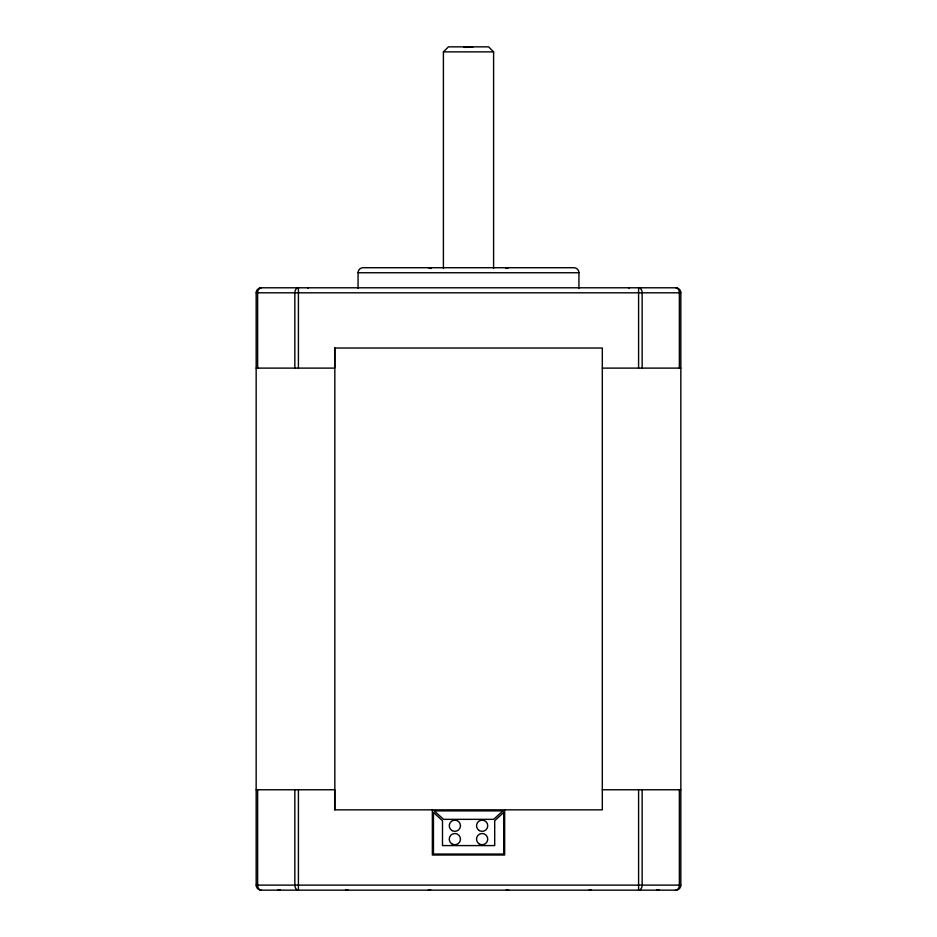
<?xml version="1.0" encoding="UTF-8"?>
<svg xmlns="http://www.w3.org/2000/svg" width="937" height="937" viewBox="0 0 937 937"><rect width="100%" height="100%" fill="white"/><g stroke="black" fill="none" stroke-linecap="round" stroke-linejoin="round"><path stroke-width="1.41" d="M443.4 268.556L443.4 51.875L448.425 46.85L488.575 46.85L493.6 51.875L493.6 268.556M464.014 47.342L472.74 47.295M443.4 51.875L493.6 51.875M358.051 288.245A5.025 5.025 0 0 0 358.063 287.788L358.063 272.737L578.937 272.737L578.937 287.788A5.025 5.025 0 0 0 578.949 288.245M257.64 368.112L257.64 292.812A5.025 3.549 90 0 1 261.189 287.788A5.025 5.025 0 0 0 256.164 292.812L256.164 885.125A5.025 5.025 0 0 0 261.189 890.15L675.811 890.15A5.025 5.025 0 0 0 680.836 885.125L680.836 292.812A5.025 5.025 0 0 0 675.811 287.788L261.189 287.788A5.025 3.549 -90 0 0 258.952 288.912M256.188 292.812L680.812 292.812M256.164 368.112L334.685 368.112L334.685 348.025L602.315 348.025L602.315 809.837L334.685 809.837L334.685 789.762L256.164 789.762M602.315 368.112L680.836 368.112M602.315 789.762L680.836 789.762M256.188 885.125L680.812 885.125M679.36 368.112L679.36 292.812A5.025 3.549 -90 0 0 675.811 287.788M679.36 789.762L679.36 885.125A5.025 3.549 -90 0 1 675.811 890.15M642.15 368.112L642.15 292.812A5.025 3.549 90 0 0 638.589 287.788A5.025 3.549 -90 0 1 639.901 288.151M642.15 789.762L642.15 885.125A5.025 3.549 -90 0 1 638.589 890.15L638.589 789.762M638.589 287.811L638.589 368.112M504.645 809.837L504.645 855.012L432.355 855.012L432.355 809.837M334.837 348.025L334.837 809.837M298.411 368.112L298.411 287.811A5.025 3.549 -90 0 0 294.85 292.812L294.85 368.112M298.411 789.762L298.411 890.127A5.025 3.549 90 0 1 296.771 889.588M294.85 789.762L294.85 885.125A5.025 3.549 -90 0 0 298.411 890.15M257.64 789.762L257.64 885.125A5.025 3.549 -90 0 0 261.189 890.15M508.662 890.15A5.025 5.025 0 0 1 506.355 889.588M430.645 889.588A5.025 5.025 0 0 1 428.338 890.15M659.25 890.15A5.025 5.025 0 0 1 656.942 889.588M591.282 889.588A5.025 5.025 0 0 1 588.975 890.15M348.025 890.15A5.025 5.025 0 0 1 345.718 889.588M280.058 889.588A5.025 5.025 0 0 1 277.75 890.15M629.125 287.788A5.025 5.025 0 0 1 629.114 288.245M307.886 288.245A5.025 5.025 0 0 1 307.875 287.788M578.937 272.737A5.025 5.025 0 0 0 573.912 267.713L363.087 267.713A5.025 5.025 0 0 0 358.063 272.737M428.338 267.713A5.025 5.025 0 0 1 431.09 268.532M505.91 268.532A5.025 5.025 0 0 1 508.662 267.713M503.731 812.426L494.701 820.73L494.701 845.584L442.498 845.584L442.498 820.73L433.456 812.426L433.456 854.052L503.731 854.052L503.731 812.426M502.982 810.88L493.6 819.348L443.588 819.348L434.218 810.88L502.982 810.88M478.901 843.71A5.622 5.622 0 0 0 487.732 839.622A5.622 5.622 0 0 0 479.779 834.012A5.622 5.622 0 0 0 478.901 843.71M452.056 830.604A5.622 5.622 0 0 0 460.477 825.731A5.622 5.622 0 0 0 452.056 820.871A5.622 5.622 0 0 0 452.056 830.604M451.622 843.71A5.622 5.622 0 0 0 460.454 839.622A5.622 5.622 0 0 0 452.501 834.012A5.622 5.622 0 0 0 451.622 843.71M479.334 830.604A5.622 5.622 0 0 0 487.755 825.731A5.622 5.622 0 0 0 479.334 820.871A5.622 5.622 0 0 0 479.334 830.604"/></g></svg>
